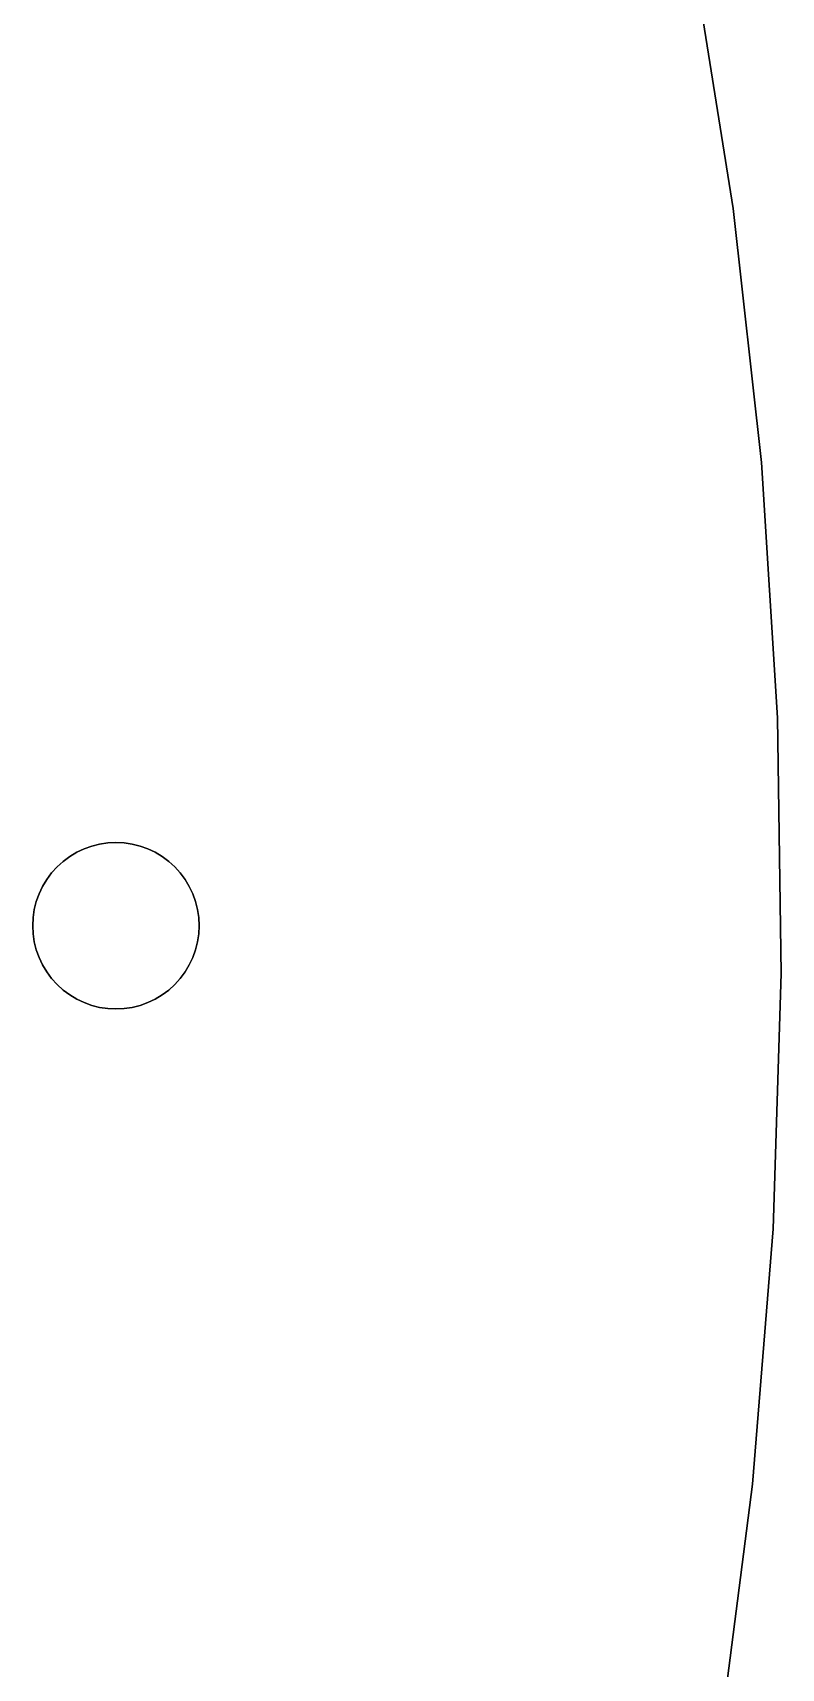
# Model space of a CAD drawing. Header units: metres. Extents: x 0 to 16, y 0 to 13.9.
# Drawn here: x 14.875 to 16, y 6.885 to 9.341 of the extents above; entities that cross this region are included whole.
import ezdxf

# ---------------------------------------------------------------- set-up
doc = ezdxf.new("R2010")
doc.units = ezdxf.units.M

msp = doc.modelspace()

# ---------------------------------------------------------------- linework, layer by layer
for points in [[(15.9274, 9.07707, 0.625), (15.9274, 9.07707), (15.8668, 9.45662), (15.8668, 9.45662, 0.625)], [(15.8668, 9.45662, 0.625), (15.8668, 9.45662), (15.9274, 9.07707), (15.9274, 9.07707, 0.625)], [(15.9698, 8.69538, 0.625), (15.9698, 8.69538), (15.9274, 9.07707), (15.9274, 9.07707, 0.625)], [(15.9274, 9.07707, 0.625), (15.9274, 9.07707), (15.9698, 8.69538), (15.9698, 8.69538, 0.625)], [(15.9939, 8.31226, 0.625), (15.9939, 8.31226), (15.9698, 8.69538), (15.9698, 8.69538, 0.625)], [(15.9698, 8.69538, 0.625), (15.9698, 8.69538), (15.9939, 8.31226), (15.9939, 8.31226, 0.625)], [(15.9997, 7.92843, 0.625), (15.9997, 7.92843), (15.9939, 8.31226), (15.9939, 8.31226, 0.625)], [(15.9939, 8.31226, 0.625), (15.9939, 8.31226), (15.9997, 7.92843), (15.9997, 7.92843, 0.625)], [(14.9306, 8.10393, 0.625), (14.9306, 8.10393), (14.9411, 8.11024), (14.9411, 8.11024, 0.625)], [(14.9411, 8.11024), (14.9306, 8.10393), (14.9306, 8.10393, 0.625), (14.9411, 8.11024, 0.625)], [(14.9411, 8.11024, 0.625), (14.9411, 8.11024), (14.9522, 8.11548), (14.9522, 8.11548, 0.625)], [(14.9522, 8.11548), (14.9411, 8.11024), (14.9411, 8.11024, 0.625), (14.9522, 8.11548, 0.625)], [(14.9522, 8.11548, 0.625), (14.9522, 8.11548), (14.9637, 8.11962), (14.9637, 8.11962, 0.625)], [(14.9637, 8.11962), (14.9522, 8.11548), (14.9522, 8.11548, 0.625), (14.9637, 8.11962, 0.625)], [(14.9637, 8.11962, 0.625), (14.9637, 8.11962), (14.9756, 8.1226), (14.9756, 8.1226, 0.625)], [(14.9756, 8.1226), (14.9637, 8.11962), (14.9637, 8.11962, 0.625), (14.9756, 8.1226, 0.625)], [(14.9756, 8.1226, 0.625), (14.9756, 8.1226), (14.9877, 8.1244), (14.9877, 8.1244, 0.625)], [(14.9877, 8.1244), (14.9756, 8.1226), (14.9756, 8.1226, 0.625), (14.9877, 8.1244, 0.625)], [(14.9877, 8.1244, 0.625), (14.9877, 8.1244), (15, 8.125), (15, 8.125, 0.625)], [(15, 8.125), (14.9877, 8.1244), (14.9877, 8.1244, 0.625), (15, 8.125, 0.625)], [(15, 8.125, 0.625), (15, 8.125), (15.0123, 8.1244), (15.0123, 8.1244, 0.625)], [(15.0123, 8.1244), (15, 8.125), (15, 8.125, 0.625), (15.0123, 8.1244, 0.625)], [(15.0123, 8.1244, 0.625), (15.0123, 8.1244), (15.0244, 8.1226), (15.0244, 8.1226, 0.625)], [(15.0244, 8.1226), (15.0123, 8.1244), (15.0123, 8.1244, 0.625), (15.0244, 8.1226, 0.625)], [(15.0244, 8.1226, 0.625), (15.0244, 8.1226), (15.0363, 8.11962), (15.0363, 8.11962, 0.625)], [(15.0363, 8.11962), (15.0244, 8.1226), (15.0244, 8.1226, 0.625), (15.0363, 8.11962, 0.625)], [(15.0363, 8.11962, 0.625), (15.0363, 8.11962), (15.0478, 8.11548), (15.0478, 8.11548, 0.625)], [(15.0478, 8.11548), (15.0363, 8.11962), (15.0363, 8.11962, 0.625), (15.0478, 8.11548, 0.625)], [(15.0478, 8.11548, 0.625), (15.0478, 8.11548), (15.0589, 8.11024), (15.0589, 8.11024, 0.625)], [(15.0589, 8.11024), (15.0478, 8.11548), (15.0478, 8.11548, 0.625), (15.0589, 8.11024, 0.625)], [(15.0589, 8.11024, 0.625), (15.0589, 8.11024), (15.0694, 8.10393), (15.0694, 8.10393, 0.625)], [(15.0694, 8.10393), (15.0589, 8.11024), (15.0589, 8.11024, 0.625), (15.0694, 8.10393, 0.625)], [(14.9034, 8.0793, 0.625), (14.9034, 8.0793), (14.9116, 8.08839), (14.9116, 8.08839, 0.625)], [(14.9116, 8.08839), (14.9034, 8.0793), (14.9034, 8.0793, 0.625), (14.9116, 8.08839, 0.625)], [(14.9116, 8.08839, 0.625), (14.9116, 8.08839), (14.9207, 8.09663), (14.9207, 8.09663, 0.625)], [(14.9207, 8.09663), (14.9116, 8.08839), (14.9116, 8.08839, 0.625), (14.9207, 8.09663, 0.625)], [(14.9207, 8.09663, 0.625), (14.9207, 8.09663), (14.9306, 8.10393), (14.9306, 8.10393, 0.625)], [(14.9306, 8.10393), (14.9207, 8.09663), (14.9207, 8.09663, 0.625), (14.9306, 8.10393, 0.625)], [(15.0694, 8.10393, 0.625), (15.0694, 8.10393), (15.0793, 8.09663), (15.0793, 8.09663, 0.625)], [(15.0793, 8.09663), (15.0694, 8.10393), (15.0694, 8.10393, 0.625), (15.0793, 8.09663, 0.625)], [(15.0793, 8.09663, 0.625), (15.0793, 8.09663), (15.0884, 8.08839), (15.0884, 8.08839, 0.625)], [(15.0884, 8.08839), (15.0793, 8.09663), (15.0793, 8.09663, 0.625), (15.0884, 8.08839, 0.625)], [(15.0884, 8.08839, 0.625), (15.0884, 8.08839), (15.0966, 8.0793), (15.0966, 8.0793, 0.625)], [(15.0966, 8.0793), (15.0884, 8.08839), (15.0884, 8.08839, 0.625), (15.0966, 8.0793, 0.625)], [(14.8845, 8.04784, 0.625), (14.8845, 8.04784), (14.8898, 8.05892), (14.8898, 8.05892, 0.625)], [(14.8898, 8.05892), (14.8845, 8.04784), (14.8845, 8.04784, 0.625), (14.8898, 8.05892, 0.625)], [(14.8898, 8.05892, 0.625), (14.8898, 8.05892), (14.8961, 8.06945), (14.8961, 8.06945, 0.625)], [(14.8961, 8.06945), (14.8898, 8.05892), (14.8898, 8.05892, 0.625), (14.8961, 8.06945, 0.625)], [(14.8961, 8.06945, 0.625), (14.8961, 8.06945), (14.9034, 8.0793), (14.9034, 8.0793, 0.625)], [(14.9034, 8.0793), (14.8961, 8.06945), (14.8961, 8.06945, 0.625), (14.9034, 8.0793, 0.625)], [(15.0966, 8.0793, 0.625), (15.0966, 8.0793), (15.1039, 8.06945), (15.1039, 8.06945, 0.625)], [(15.1039, 8.06945), (15.0966, 8.0793), (15.0966, 8.0793, 0.625), (15.1039, 8.06945, 0.625)], [(15.1039, 8.06945, 0.625), (15.1039, 8.06945), (15.1102, 8.05892), (15.1102, 8.05892, 0.625)], [(15.1102, 8.05892), (15.1039, 8.06945), (15.1039, 8.06945, 0.625), (15.1102, 8.05892, 0.625)], [(15.1102, 8.05892, 0.625), (15.1102, 8.05892), (15.1155, 8.04784), (15.1155, 8.04784, 0.625)], [(15.1155, 8.04784), (15.1102, 8.05892), (15.1102, 8.05892, 0.625), (15.1155, 8.04784, 0.625)], [(14.8774, 8.02439, 0.625), (14.8774, 8.02439), (14.8804, 8.03629), (14.8804, 8.03629, 0.625)], [(14.8804, 8.03629), (14.8774, 8.02439), (14.8774, 8.02439, 0.625), (14.8804, 8.03629, 0.625)], [(14.8804, 8.03629, 0.625), (14.8804, 8.03629), (14.8845, 8.04784), (14.8845, 8.04784, 0.625)], [(14.8845, 8.04784), (14.8804, 8.03629), (14.8804, 8.03629, 0.625), (14.8845, 8.04784, 0.625)], [(15.1155, 8.04784, 0.625), (15.1155, 8.04784), (15.1196, 8.03629), (15.1196, 8.03629, 0.625)], [(15.1196, 8.03629), (15.1155, 8.04784), (15.1155, 8.04784, 0.625), (15.1196, 8.03629, 0.625)], [(15.1196, 8.03629, 0.625), (15.1196, 8.03629), (15.1226, 8.02439), (15.1226, 8.02439, 0.625)], [(15.1226, 8.02439), (15.1196, 8.03629), (15.1196, 8.03629, 0.625), (15.1226, 8.02439, 0.625)], [(14.875, 8, 0.625), (14.875, 8), (14.8756, 8.01225), (14.8756, 8.01225, 0.625)], [(14.8756, 8.01225), (14.875, 8), (14.875, 8, 0.625), (14.8756, 8.01225, 0.625)], [(14.8756, 8.01225, 0.625), (14.8756, 8.01225), (14.8774, 8.02439), (14.8774, 8.02439, 0.625)], [(14.8774, 8.02439), (14.8756, 8.01225), (14.8756, 8.01225, 0.625), (14.8774, 8.02439, 0.625)], [(15.1226, 8.02439, 0.625), (15.1226, 8.02439), (15.1244, 8.01225), (15.1244, 8.01225, 0.625)], [(15.1244, 8.01225), (15.1226, 8.02439), (15.1226, 8.02439, 0.625), (15.1244, 8.01225, 0.625)], [(15.1244, 8.01225, 0.625), (15.1244, 8.01225), (15.125, 8), (15.125, 8, 0.625)], [(15.125, 8), (15.1244, 8.01225), (15.1244, 8.01225, 0.625), (15.125, 8, 0.625)], [(15.1244, 8.01225, 0.625), (15.1244, 8.01225), (15.125, 8), (15.125, 8, 0.625)], [(15.125, 8), (15.1244, 8.01225), (15.1244, 8.01225, 0.625), (15.125, 8, 0.625)], [(14.8756, 7.98775, 0.625), (14.8756, 7.98775), (14.875, 8), (14.875, 8, 0.625)], [(14.875, 8), (14.8756, 7.98775), (14.8756, 7.98775, 0.625), (14.875, 8, 0.625)], [(14.8774, 7.97561, 0.625), (14.8774, 7.97561), (14.8756, 7.98775), (14.8756, 7.98775, 0.625)], [(14.8756, 7.98775), (14.8774, 7.97561), (14.8774, 7.97561, 0.625), (14.8756, 7.98775, 0.625)], [(14.8774, 7.97561, 0.625), (14.8774, 7.97561), (14.8756, 7.98775), (14.8756, 7.98775, 0.625)], [(14.8756, 7.98775), (14.8774, 7.97561), (14.8774, 7.97561, 0.625), (14.8756, 7.98775, 0.625)], [(15.1244, 7.98775, 0.625), (15.1244, 7.98775), (15.1226, 7.97561), (15.1226, 7.97561, 0.625)], [(15.1226, 7.97561), (15.1244, 7.98775), (15.1244, 7.98775, 0.625), (15.1226, 7.97561, 0.625)], [(15.1244, 7.98775, 0.625), (15.1244, 7.98775), (15.1226, 7.97561), (15.1226, 7.97561, 0.625)], [(15.1226, 7.97561), (15.1244, 7.98775), (15.1244, 7.98775, 0.625), (15.1226, 7.97561, 0.625)], [(15.125, 8, 0.625), (15.125, 8), (15.1244, 7.98775), (15.1244, 7.98775, 0.625)], [(15.1244, 7.98775), (15.125, 8), (15.125, 8, 0.625), (15.1244, 7.98775, 0.625)], [(15.125, 8, 0.625), (15.125, 8), (15.1244, 7.98775), (15.1244, 7.98775, 0.625)], [(15.1244, 7.98775), (15.125, 8), (15.125, 8, 0.625), (15.1244, 7.98775, 0.625)], [(14.8804, 7.96371, 0.625), (14.8804, 7.96371), (14.8774, 7.97561), (14.8774, 7.97561, 0.625)], [(14.8774, 7.97561), (14.8804, 7.96371), (14.8804, 7.96371, 0.625), (14.8774, 7.97561, 0.625)], [(14.8804, 7.96371, 0.625), (14.8804, 7.96371), (14.8774, 7.97561), (14.8774, 7.97561, 0.625)], [(14.8774, 7.97561), (14.8804, 7.96371), (14.8804, 7.96371, 0.625), (14.8774, 7.97561, 0.625)], [(14.8845, 7.95216, 0.625), (14.8845, 7.95216), (14.8804, 7.96371), (14.8804, 7.96371, 0.625)], [(14.8804, 7.96371), (14.8845, 7.95216), (14.8845, 7.95216, 0.625), (14.8804, 7.96371, 0.625)], [(14.8845, 7.95216, 0.625), (14.8845, 7.95216), (14.8804, 7.96371), (14.8804, 7.96371, 0.625)], [(14.8804, 7.96371), (14.8845, 7.95216), (14.8845, 7.95216, 0.625), (14.8804, 7.96371, 0.625)], [(15.1196, 7.96371, 0.625), (15.1196, 7.96371), (15.1155, 7.95216), (15.1155, 7.95216, 0.625)], [(15.1155, 7.95216), (15.1196, 7.96371), (15.1196, 7.96371, 0.625), (15.1155, 7.95216, 0.625)], [(15.1196, 7.96371, 0.625), (15.1196, 7.96371), (15.1155, 7.95216), (15.1155, 7.95216, 0.625)], [(15.1155, 7.95216), (15.1196, 7.96371), (15.1196, 7.96371, 0.625), (15.1155, 7.95216, 0.625)], [(15.1226, 7.97561, 0.625), (15.1226, 7.97561), (15.1196, 7.96371), (15.1196, 7.96371, 0.625)], [(15.1196, 7.96371), (15.1226, 7.97561), (15.1226, 7.97561, 0.625), (15.1196, 7.96371, 0.625)], [(15.1226, 7.97561, 0.625), (15.1226, 7.97561), (15.1196, 7.96371), (15.1196, 7.96371, 0.625)], [(15.1196, 7.96371), (15.1226, 7.97561), (15.1226, 7.97561, 0.625), (15.1196, 7.96371, 0.625)], [(14.8898, 7.94108, 0.625), (14.8898, 7.94108), (14.8845, 7.95216), (14.8845, 7.95216, 0.625)], [(14.8845, 7.95216), (14.8898, 7.94108), (14.8898, 7.94108, 0.625), (14.8845, 7.95216, 0.625)], [(14.8898, 7.94108, 0.625), (14.8898, 7.94108), (14.8845, 7.95216), (14.8845, 7.95216, 0.625)], [(14.8845, 7.95216), (14.8898, 7.94108), (14.8898, 7.94108, 0.625), (14.8845, 7.95216, 0.625)], [(14.8961, 7.93055, 0.625), (14.8961, 7.93055), (14.8898, 7.94108), (14.8898, 7.94108, 0.625)], [(14.8898, 7.94108), (14.8961, 7.93055), (14.8961, 7.93055, 0.625), (14.8898, 7.94108, 0.625)], [(14.8961, 7.93055, 0.625), (14.8961, 7.93055), (14.8898, 7.94108), (14.8898, 7.94108, 0.625)], [(14.8898, 7.94108), (14.8961, 7.93055), (14.8961, 7.93055, 0.625), (14.8898, 7.94108, 0.625)], [(15.1102, 7.94108, 0.625), (15.1102, 7.94108), (15.1039, 7.93055), (15.1039, 7.93055, 0.625)], [(15.1039, 7.93055), (15.1102, 7.94108), (15.1102, 7.94108, 0.625), (15.1039, 7.93055, 0.625)], [(15.1102, 7.94108, 0.625), (15.1102, 7.94108), (15.1039, 7.93055), (15.1039, 7.93055, 0.625)], [(15.1039, 7.93055), (15.1102, 7.94108), (15.1102, 7.94108, 0.625), (15.1039, 7.93055, 0.625)], [(15.1155, 7.95216, 0.625), (15.1155, 7.95216), (15.1102, 7.94108), (15.1102, 7.94108, 0.625)], [(15.1102, 7.94108), (15.1155, 7.95216), (15.1155, 7.95216, 0.625), (15.1102, 7.94108, 0.625)], [(15.1155, 7.95216, 0.625), (15.1155, 7.95216), (15.1102, 7.94108), (15.1102, 7.94108, 0.625)], [(15.1102, 7.94108), (15.1155, 7.95216), (15.1155, 7.95216, 0.625), (15.1102, 7.94108, 0.625)], [(14.9034, 7.9207, 0.625), (14.9034, 7.9207), (14.8961, 7.93055), (14.8961, 7.93055, 0.625)], [(14.8961, 7.93055), (14.9034, 7.9207), (14.9034, 7.9207, 0.625), (14.8961, 7.93055, 0.625)], [(14.9034, 7.9207, 0.625), (14.9034, 7.9207), (14.8961, 7.93055), (14.8961, 7.93055, 0.625)], [(14.8961, 7.93055), (14.9034, 7.9207), (14.9034, 7.9207, 0.625), (14.8961, 7.93055, 0.625)], [(14.9116, 7.91161, 0.625), (14.9116, 7.91161), (14.9034, 7.9207), (14.9034, 7.9207, 0.625)], [(14.9034, 7.9207), (14.9116, 7.91161), (14.9116, 7.91161, 0.625), (14.9034, 7.9207, 0.625)], [(14.9116, 7.91161, 0.625), (14.9116, 7.91161), (14.9034, 7.9207), (14.9034, 7.9207, 0.625)], [(14.9034, 7.9207), (14.9116, 7.91161), (14.9116, 7.91161, 0.625), (14.9034, 7.9207, 0.625)], [(14.9207, 7.90337, 0.625), (14.9207, 7.90337), (14.9116, 7.91161), (14.9116, 7.91161, 0.625)], [(14.9116, 7.91161), (14.9207, 7.90337), (14.9207, 7.90337, 0.625), (14.9116, 7.91161, 0.625)], [(14.9207, 7.90337, 0.625), (14.9207, 7.90337), (14.9116, 7.91161), (14.9116, 7.91161, 0.625)], [(14.9116, 7.91161), (14.9207, 7.90337), (14.9207, 7.90337, 0.625), (14.9116, 7.91161, 0.625)], [(15.0884, 7.91161, 0.625), (15.0884, 7.91161), (15.0793, 7.90337), (15.0793, 7.90337, 0.625)], [(15.0793, 7.90337), (15.0884, 7.91161), (15.0884, 7.91161, 0.625), (15.0793, 7.90337, 0.625)], [(15.0884, 7.91161, 0.625), (15.0884, 7.91161), (15.0793, 7.90337), (15.0793, 7.90337, 0.625)], [(15.0793, 7.90337), (15.0884, 7.91161), (15.0884, 7.91161, 0.625), (15.0793, 7.90337, 0.625)], [(15.0966, 7.9207, 0.625), (15.0966, 7.9207), (15.0884, 7.91161), (15.0884, 7.91161, 0.625)], [(15.0884, 7.91161), (15.0966, 7.9207), (15.0966, 7.9207, 0.625), (15.0884, 7.91161, 0.625)], [(15.0966, 7.9207, 0.625), (15.0966, 7.9207), (15.0884, 7.91161), (15.0884, 7.91161, 0.625)], [(15.0884, 7.91161), (15.0966, 7.9207), (15.0966, 7.9207, 0.625), (15.0884, 7.91161, 0.625)], [(15.1039, 7.93055, 0.625), (15.1039, 7.93055), (15.0966, 7.9207), (15.0966, 7.9207, 0.625)], [(15.0966, 7.9207), (15.1039, 7.93055), (15.1039, 7.93055, 0.625), (15.0966, 7.9207, 0.625)], [(15.1039, 7.93055, 0.625), (15.1039, 7.93055), (15.0966, 7.9207), (15.0966, 7.9207, 0.625)], [(15.0966, 7.9207), (15.1039, 7.93055), (15.1039, 7.93055, 0.625), (15.0966, 7.9207, 0.625)], [(15.9873, 7.5446, 0.625), (15.9873, 7.5446), (15.9997, 7.92843), (15.9997, 7.92843, 0.625)], [(15.9997, 7.92843, 0.625), (15.9997, 7.92843), (15.9873, 7.5446), (15.9873, 7.5446, 0.625)], [(14.9306, 7.89607, 0.625), (14.9306, 7.89607), (14.9207, 7.90337), (14.9207, 7.90337, 0.625)], [(14.9207, 7.90337), (14.9306, 7.89607), (14.9306, 7.89607, 0.625), (14.9207, 7.90337, 0.625)], [(14.9306, 7.89607, 0.625), (14.9306, 7.89607), (14.9207, 7.90337), (14.9207, 7.90337, 0.625)], [(14.9207, 7.90337), (14.9306, 7.89607), (14.9306, 7.89607, 0.625), (14.9207, 7.90337, 0.625)], [(14.9411, 7.88976, 0.625), (14.9411, 7.88976), (14.9306, 7.89607), (14.9306, 7.89607, 0.625)], [(14.9306, 7.89607), (14.9411, 7.88976), (14.9411, 7.88976, 0.625), (14.9306, 7.89607, 0.625)], [(14.9411, 7.88976, 0.625), (14.9411, 7.88976), (14.9306, 7.89607), (14.9306, 7.89607, 0.625)], [(14.9306, 7.89607), (14.9411, 7.88976), (14.9411, 7.88976, 0.625), (14.9306, 7.89607, 0.625)], [(14.9522, 7.88452, 0.625), (14.9522, 7.88452), (14.9411, 7.88976), (14.9411, 7.88976, 0.625)], [(14.9411, 7.88976), (14.9522, 7.88452), (14.9522, 7.88452, 0.625), (14.9411, 7.88976, 0.625)], [(14.9522, 7.88452, 0.625), (14.9522, 7.88452), (14.9411, 7.88976), (14.9411, 7.88976, 0.625)], [(14.9411, 7.88976), (14.9522, 7.88452), (14.9522, 7.88452, 0.625), (14.9411, 7.88976, 0.625)], [(14.9637, 7.88038, 0.625), (14.9637, 7.88038), (14.9522, 7.88452), (14.9522, 7.88452, 0.625)], [(14.9522, 7.88452), (14.9637, 7.88038), (14.9637, 7.88038, 0.625), (14.9522, 7.88452, 0.625)], [(14.9637, 7.88038, 0.625), (14.9637, 7.88038), (14.9522, 7.88452), (14.9522, 7.88452, 0.625)], [(14.9522, 7.88452), (14.9637, 7.88038), (14.9637, 7.88038, 0.625), (14.9522, 7.88452, 0.625)], [(15.0478, 7.88452, 0.625), (15.0478, 7.88452), (15.0363, 7.88038), (15.0363, 7.88038, 0.625)], [(15.0363, 7.88038), (15.0478, 7.88452), (15.0478, 7.88452, 0.625), (15.0363, 7.88038, 0.625)], [(15.0478, 7.88452, 0.625), (15.0478, 7.88452), (15.0363, 7.88038), (15.0363, 7.88038, 0.625)], [(15.0363, 7.88038), (15.0478, 7.88452), (15.0478, 7.88452, 0.625), (15.0363, 7.88038, 0.625)], [(15.0589, 7.88976, 0.625), (15.0589, 7.88976), (15.0478, 7.88452), (15.0478, 7.88452, 0.625)], [(15.0478, 7.88452), (15.0589, 7.88976), (15.0589, 7.88976, 0.625), (15.0478, 7.88452, 0.625)], [(15.0589, 7.88976, 0.625), (15.0589, 7.88976), (15.0478, 7.88452), (15.0478, 7.88452, 0.625)], [(15.0478, 7.88452), (15.0589, 7.88976), (15.0589, 7.88976, 0.625), (15.0478, 7.88452, 0.625)], [(15.0694, 7.89607, 0.625), (15.0694, 7.89607), (15.0589, 7.88976), (15.0589, 7.88976, 0.625)], [(15.0589, 7.88976), (15.0694, 7.89607), (15.0694, 7.89607, 0.625), (15.0589, 7.88976, 0.625)], [(15.0694, 7.89607, 0.625), (15.0694, 7.89607), (15.0589, 7.88976), (15.0589, 7.88976, 0.625)], [(15.0589, 7.88976), (15.0694, 7.89607), (15.0694, 7.89607, 0.625), (15.0589, 7.88976, 0.625)], [(15.0793, 7.90337, 0.625), (15.0793, 7.90337), (15.0694, 7.89607), (15.0694, 7.89607, 0.625)], [(15.0694, 7.89607), (15.0793, 7.90337), (15.0793, 7.90337, 0.625), (15.0694, 7.89607, 0.625)], [(15.0793, 7.90337, 0.625), (15.0793, 7.90337), (15.0694, 7.89607), (15.0694, 7.89607, 0.625)], [(15.0694, 7.89607), (15.0793, 7.90337), (15.0793, 7.90337, 0.625), (15.0694, 7.89607, 0.625)], [(14.9756, 7.8774, 0.625), (14.9756, 7.8774), (14.9637, 7.88038), (14.9637, 7.88038, 0.625)], [(14.9637, 7.88038), (14.9756, 7.8774), (14.9756, 7.8774, 0.625), (14.9637, 7.88038, 0.625)], [(14.9756, 7.8774, 0.625), (14.9756, 7.8774), (14.9637, 7.88038), (14.9637, 7.88038, 0.625)], [(14.9637, 7.88038), (14.9756, 7.8774), (14.9756, 7.8774, 0.625), (14.9637, 7.88038, 0.625)], [(14.9877, 7.8756, 0.625), (14.9877, 7.8756), (14.9756, 7.8774), (14.9756, 7.8774, 0.625)], [(14.9756, 7.8774), (14.9877, 7.8756), (14.9877, 7.8756, 0.625), (14.9756, 7.8774, 0.625)], [(14.9877, 7.8756, 0.625), (14.9877, 7.8756), (14.9756, 7.8774), (14.9756, 7.8774, 0.625)], [(14.9756, 7.8774), (14.9877, 7.8756), (14.9877, 7.8756, 0.625), (14.9756, 7.8774, 0.625)], [(15, 7.875, 0.625), (15, 7.875), (14.9877, 7.8756), (14.9877, 7.8756, 0.625)], [(14.9877, 7.8756), (15, 7.875), (15, 7.875, 0.625), (14.9877, 7.8756, 0.625)], [(15, 7.875, 0.625), (15, 7.875), (14.9877, 7.8756), (14.9877, 7.8756, 0.625)], [(14.9877, 7.8756), (15, 7.875), (15, 7.875, 0.625), (14.9877, 7.8756, 0.625)], [(15.0123, 7.8756, 0.625), (15.0123, 7.8756), (15, 7.875), (15, 7.875, 0.625)], [(15, 7.875), (15.0123, 7.8756), (15.0123, 7.8756, 0.625), (15, 7.875, 0.625)], [(15.0123, 7.8756, 0.625), (15.0123, 7.8756), (15, 7.875), (15, 7.875, 0.625)], [(15, 7.875), (15.0123, 7.8756), (15.0123, 7.8756, 0.625), (15, 7.875, 0.625)], [(15.0244, 7.8774, 0.625), (15.0244, 7.8774), (15.0123, 7.8756), (15.0123, 7.8756, 0.625)], [(15.0123, 7.8756), (15.0244, 7.8774), (15.0244, 7.8774, 0.625), (15.0123, 7.8756, 0.625)], [(15.0244, 7.8774, 0.625), (15.0244, 7.8774), (15.0123, 7.8756), (15.0123, 7.8756, 0.625)], [(15.0123, 7.8756), (15.0244, 7.8774), (15.0244, 7.8774, 0.625), (15.0123, 7.8756, 0.625)], [(15.0363, 7.88038, 0.625), (15.0363, 7.88038), (15.0244, 7.8774), (15.0244, 7.8774, 0.625)], [(15.0244, 7.8774), (15.0363, 7.88038), (15.0363, 7.88038, 0.625), (15.0244, 7.8774, 0.625)], [(15.0363, 7.88038, 0.625), (15.0363, 7.88038), (15.0244, 7.8774), (15.0244, 7.8774, 0.625)], [(15.0244, 7.8774), (15.0363, 7.88038), (15.0363, 7.88038, 0.625), (15.0244, 7.8774, 0.625)], [(15.9564, 7.16147, 0.625), (15.9564, 7.16147), (15.9873, 7.5446), (15.9873, 7.5446, 0.625)], [(15.9873, 7.5446, 0.625), (15.9873, 7.5446), (15.9564, 7.16147), (15.9564, 7.16147, 0.625)], [(15.9072, 6.77976, 0.625), (15.9072, 6.77976), (15.9564, 7.16147), (15.9564, 7.16147, 0.625)], [(15.9564, 7.16147, 0.625), (15.9564, 7.16147), (15.9072, 6.77976), (15.9072, 6.77976, 0.625)]]:
    msp.add_3dface(points)

doc.saveas('drawing.dxf')
